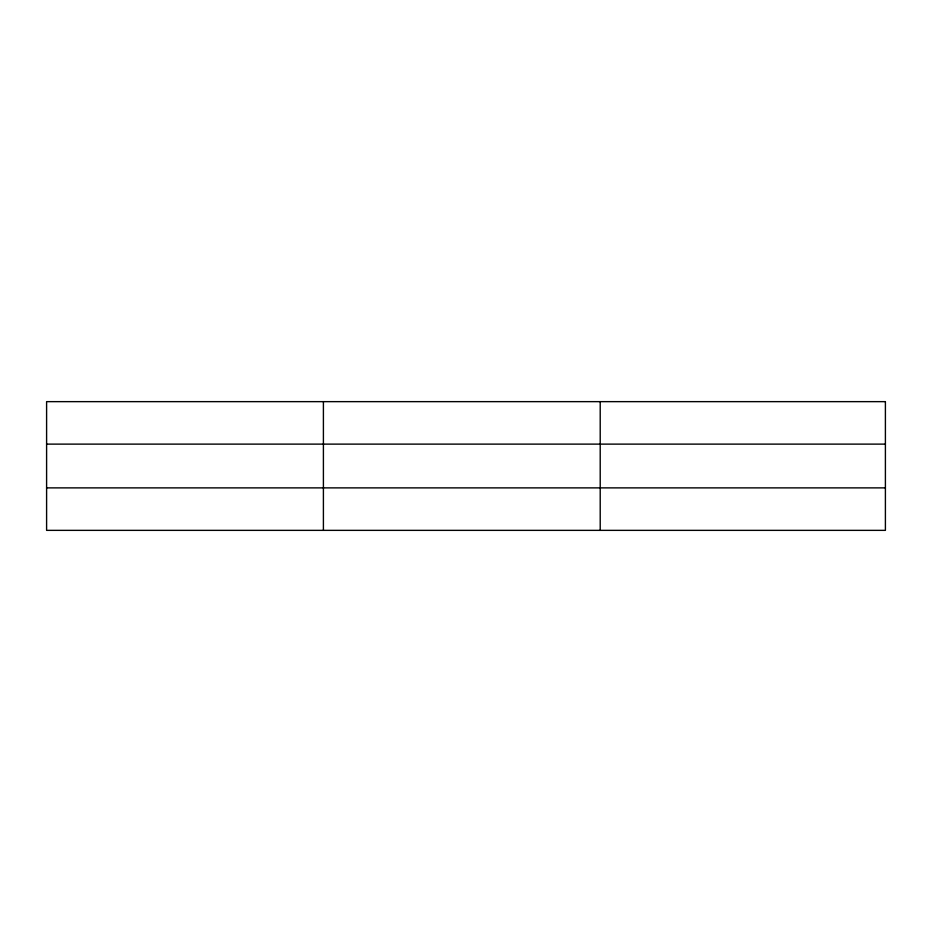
<?xml version="1.0" encoding="UTF-8"?>
<svg xmlns="http://www.w3.org/2000/svg" width="932" height="932" viewBox="0 0 932 932"><rect width="100%" height="100%" fill="white"/><g stroke="black" fill="none" stroke-linecap="round" stroke-linejoin="round"><path stroke-width="1.4" d="M323.404 530.355L323.404 401.645M600.208 530.355L600.208 401.645M46.6 444.121L885.4 444.121M46.6 487.879L885.4 487.879M885.4 401.645L46.6 401.645L46.6 530.355L885.4 530.355L885.4 401.645"/></g></svg>
